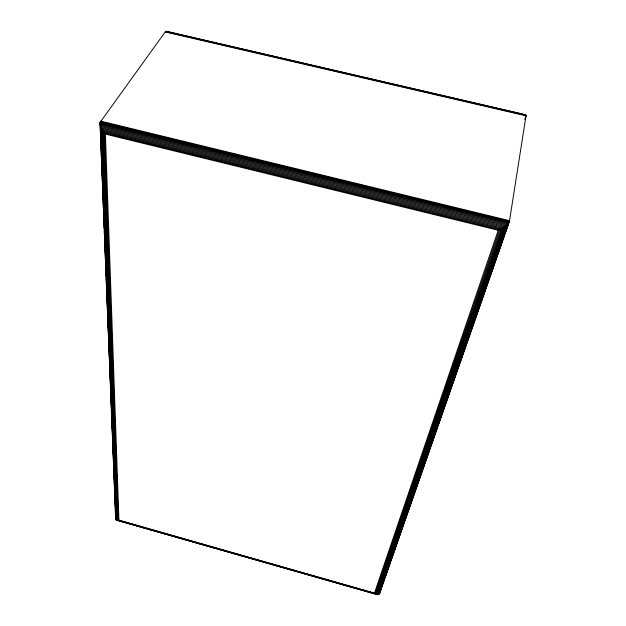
<?xml version="1.0" encoding="UTF-8"?>
<svg xmlns="http://www.w3.org/2000/svg" width="626" height="626" viewBox="0 0 626 626"><rect width="100%" height="100%" fill="white"/><g stroke="black" fill="none" stroke-linecap="round" stroke-linejoin="round"><path stroke-width="0.94" d="M106.796 294.095L116.013 519.901L378.339 594.606L379.685 593.205L509.415 221.393L526.02 115.81L525.535 114.691L523.704 114.448M380.467 589.786L379.685 593.205M115.622 518.383L115.966 517.326M525.402 117.203L526.012 115.348L165.561 31.582L165.194 31.942L100.035 122.469L115.638 519.259L118.463 520.065M524.784 119.527L526.02 115.81L165.194 31.942M379.137 594.097L508.5 222.973L99.98 123.369L101.85 129.159L503.609 227.34L376.797 594.567L374.465 593.065L498.218 230.266L505.933 225.595L509.415 221.393L100.23 121.702L115.787 519.611M375.639 594.011L500.972 228.936L103.454 131.695L101.85 129.159L116.718 520.269L118.924 520.089L374.465 593.065M376.226 594.34L502.318 228.161L102.601 130.427L117.187 520.339M378.769 594.403L507.796 223.826L100.082 124.378M379.442 593.698L509.611 220.696L100.559 121.068M165.561 31.582L166.61 31.3L168.824 31.989M166.61 31.3L525.535 114.691M166.039 31.363L525.856 114.973M509.048 222.152L100.035 122.469L100.457 133.197M100.316 125.482L506.935 224.711L378.339 594.606L375.53 593.8M117.711 520.331L103.454 131.695L105.395 134.097L498.218 230.266M116.718 519.877L119.535 520.683M121.413 521.223L132.665 524.432M134.535 524.971L145.788 528.188M147.666 528.72L158.918 531.936M160.796 532.468L172.048 535.684M173.918 536.216L183.301 538.9M187.049 539.972L189.858 540.77M191.736 541.31L196.423 542.648M200.179 543.72L202.988 544.518M204.866 545.058L216.119 548.274M217.989 548.806L229.241 552.022M231.119 552.555L242.372 555.771M244.25 556.303L255.502 559.519M257.38 560.059L268.632 563.267M270.502 563.807L281.755 567.015M283.633 567.555L294.885 570.771M296.763 571.303L308.015 574.519M309.886 575.051L321.138 578.267M323.016 578.8L334.268 582.016M336.146 582.556L347.399 585.764M349.269 586.304L360.521 589.52M362.399 590.052L371.774 592.728M100.536 135.146L101.725 165.374M101.803 167.33L102.335 180.977M102.414 182.925L103.603 213.161M103.681 215.109L104.221 228.764M104.299 230.712L105.489 260.94M105.567 262.889L106.099 276.543M106.177 278.492L106.717 292.146M105.395 134.097L118.924 520.089M499.595 229.64L375.052 593.581L118.298 520.245L104.386 132.923L499.595 229.64M504.822 226.479L377.345 594.684L116.326 520.128L101.216 127.892L504.822 226.479M505.933 225.595L377.861 594.7L116.013 519.901L100.7 126.655L505.933 225.595"/></g></svg>
